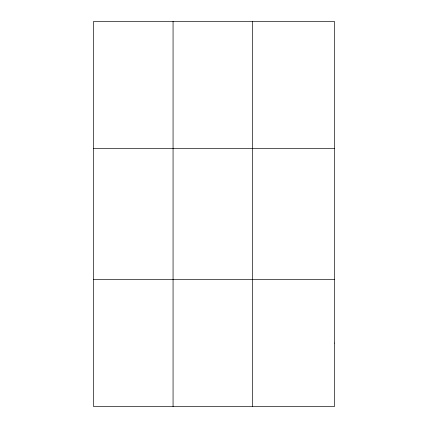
<?xml version="1.0" encoding="UTF-8"?>
<svg xmlns="http://www.w3.org/2000/svg" width="428" height="428" viewBox="0 0 428 428"><rect width="100%" height="100%" fill="white"/><g stroke="black" fill="none" stroke-linecap="round" stroke-linejoin="round"><path stroke-width="0.64" d="M252.531 21.4L252.531 406.6M93.588 148.516L334.412 148.516M93.588 279.484L334.412 279.484M173.062 21.4L173.062 406.6M334.412 343.042L334.412 406.6L93.588 406.6L93.588 21.4L334.412 21.4L334.412 343.042"/></g></svg>
